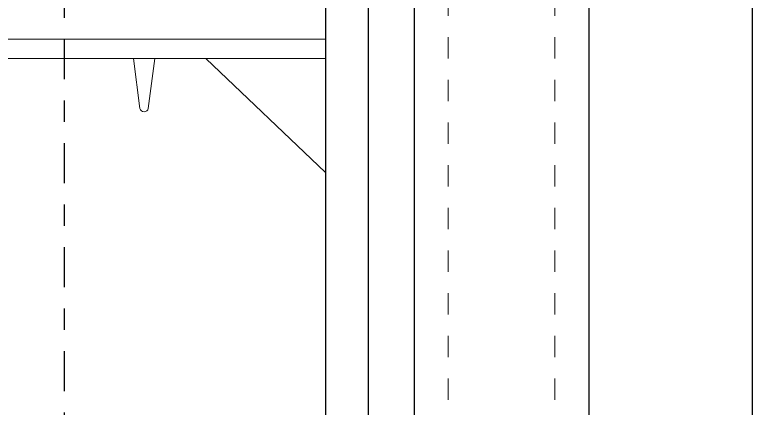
# Model space of a CAD drawing. Header units: inches. Extents: x -66.6 to 9.3, y 204.4 to 283.9.
# Drawn here: x -38.279 to -34.822, y 236.781 to 238.625 of the extents above; entities that cross this region are included whole.
import ezdxf

# ---------------------------------------------------------------- set-up
doc = ezdxf.new("R2010")
doc.units = ezdxf.units.IN
doc.header["$MEASUREMENT"] = 0
doc.linetypes.add('CENTER', pattern=[2, 1.25, -0.25, 0.25, -0.25])
doc.linetypes.add('DASHED2', pattern=[0.375, 0.25, -0.125])
for name, color, linetype, lineweight in [('A2 Hatch', 8, 'Continuous', 9), ('DETAILS', 7, 'Continuous', 13), ('REBAR', 2, 'CENTER', 30)]:
    doc.layers.add(name, color=color, linetype=linetype, lineweight=lineweight)

msp = doc.modelspace()

# ---------------------------------------------------------------- linework, layer by layer
at = {"color": 1}
for p, q in [((-36.8225, 247.4197), (-36.8225, 234.9197)), ((-36.6225, 247.1697), (-36.6225, 234.9197)), ((-36.4075, 246.9197), (-36.4075, 234.9197)), ((-35.5875, 246.9197), (-35.5875, 234.9197)), ((-34.8225, 246.9197), (-34.8225, 234.9197))]:
    msp.add_line(p, q, dxfattribs=at)
at = {"layer": 'A2 Hatch', "linetype": 'DASHED2', "ltscale": 0.15}
for p, q in [((-36.2475, 246.9197), (-36.2475, 234.9197)), ((-35.7475, 246.9197), (-35.7475, 234.9197))]:
    msp.add_line(p, q, dxfattribs=at)
at = {"layer": 'DETAILS', "color": 6, "lineweight": 20}
for p, q in [((-36.8225, 238.5097), (-40.8225, 238.5097)), ((-36.8225, 238.4197), (-40.8225, 238.4197)), ((-37.6921, 238.1857), (-37.7225, 238.4197)), ((-37.6528, 238.1857), (-37.6225, 238.4197)), ((-37.3825, 238.4197), (-36.8225, 237.8854))]:
    msp.add_line(p, q, dxfattribs=at)
msp.add_arc((-37.6725, 238.1897), 0.02, 191.3099, 348.6901, dxfattribs=at)
at = {"layer": 'REBAR', "ltscale": 0.15}
msp.add_line((-38.045, 223.6982), (-38.045, 281.2355), dxfattribs=at)

doc.saveas('drawing.dxf')
